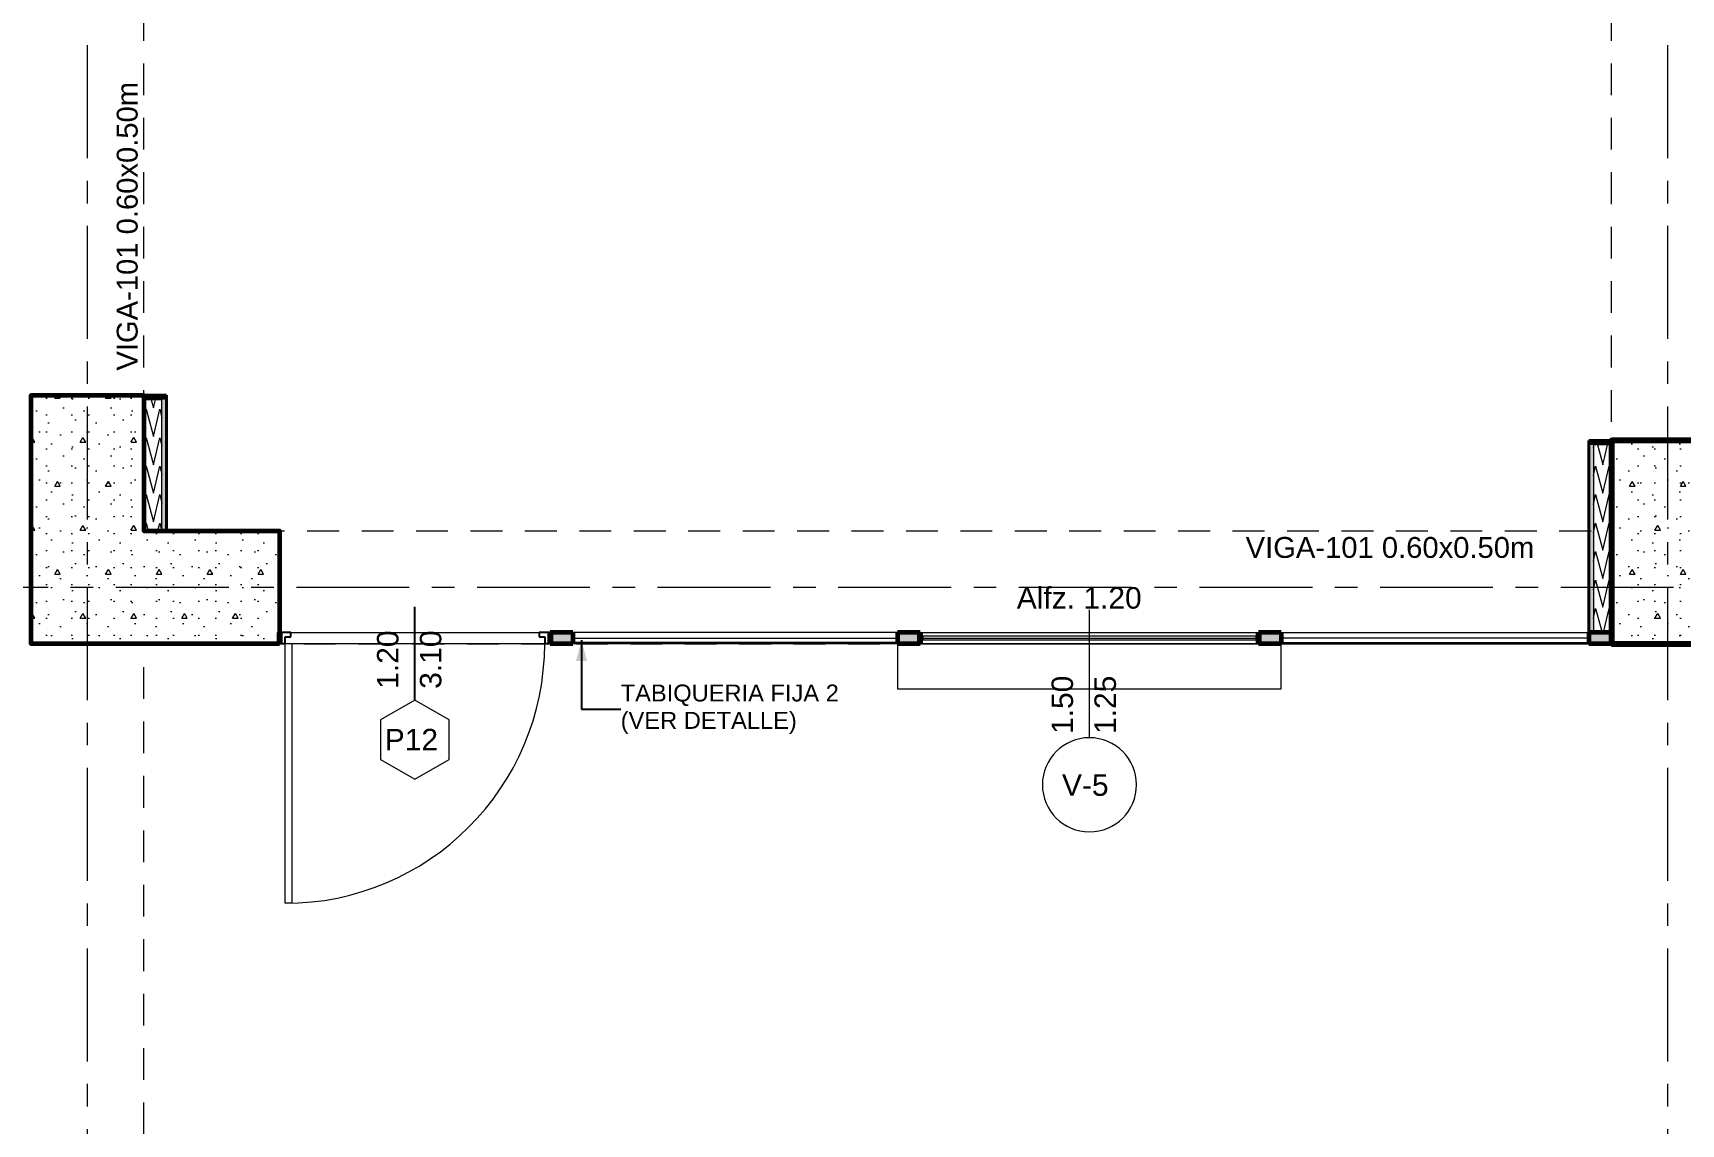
# Model space of a CAD drawing. Header units: inches. Extents: x -19 to 5698, y -728 to 92.
# Drawn here: x 208.08 to 215.38, y 27.57 to 32.4 of the extents above; entities that cross this region are included whole.
import ezdxf

# ---------------------------------------------------------------- set-up
doc = ezdxf.new("R2010")
doc.units = ezdxf.units.IN
doc.header["$MEASUREMENT"] = 0
doc.set_wipeout_variables(frame=1)
for name, pattern in [('Hidden Line', [0.195611, 0.141111, -0.0545]), ('Punto & Raya', [0.65, 0.5, -0.075, 0, -0.075]), ('Wipeout_Contour', [1, 0, -1])]:
    doc.linetypes.add(name, pattern=pattern)
doc.layers.get('0').update_dxf_attribs({"color": 61})
for name, color, linetype in [('02 _ ARQ _ ALB _ Ejes Generales', 251, 'Continuous'), ('02 _ ARQ _ ALB _ Muros Interiores', 7, 'Continuous'), ('02 _ ARQ _ ZON _ Espacio.3D', 7, 'Continuous'), ('08 _ STR _ EXT _ 06 Columnas', 7, 'Continuous'), ('08 _ STR _ EXT _ 09 Vigas', 251, 'Continuous'), ('Acabado - Muros', 7, 'Continuous'), ('Estructura - 04 MURO', 7, 'Continuous'), ('Interior - Mobiliario', 7, 'Continuous'), ('Notas - Etiquetas', 7, 'Continuous')]:
    doc.layers.add(name, color=color, linetype=linetype)
doc.styles.add('Estilo_Generado_4', font='swisse.ttf')
doc.dimstyles.new('Estilo_Generado__8', dxfattribs={"dimtxt": 0.18, "dimasz": 0.0912, "dimexe": 0.18, "dimexo": 0.0625, "dimgap": 0, "dimtad": 0, "dimtih": 1, "dimtoh": 1, "dimdec": 4, "dimzin": 0, "dimdsep": 46, "dimcen": 0.09, "dimadec": 0, "dimazin": 0, "dimtfac": 1, "dimtdec": 4, "dimtmove": 0, "dimatfit": 3, "dimldrblk": 'ARROWHEAD_5', "dimfxl": 1, "dimtolj": 1, "dimtzin": 0, "dimarcsym": 0})
pattern_1 = [(0, (185.00004, 1e-08), (0, 0.3897114), [0.024375, -0.200625]), (0, (185.11254, 0.19486), (0, 0.3897114), [0.024375, -0.200625]), (60, (185.00004, 1e-08), (-0.3375, 0.1948557), [0.024375, -0.200625]), (60, (185.22504, 1e-08), (-0.3375, 0.1948557), [0.024375, -0.200625]), (120, (185.0244, 1e-08), (0.3375, 0.1948557), [0.024375, -0.200625]), (120, (185.2494, 1e-08), (0.3375, 0.1948557), [0.024375, -0.200625]), (0, (185.00004, 0.0375), (0, 0.075), [0, -0.075, 0, -0.1125]), (45, (185.03754, 0.0375), (-0.05303301, 0.05303301), [0, -0.05625, 0, -0.09375])]

# ---------------------------------------------------------------- blocks, each defined once
blk = doc.blocks.new('*X139', base_point=(1608.118, 0))
at = {"layer": 'Estructura - 04 MURO', "color": 9, "linetype": 'Continuous', "lineweight": 5}
for p, q in [((1638.108, 30.5688), (1638.1101, 30.5779)), ((1638.1334, 30.5546), (1638.148, 30.5)), ((1638.152, 30.5), (1638.1588, 30.5292))]:
    blk.add_line(p, q, dxfattribs=at)
blk = doc.blocks.new('*X140', base_point=(1608.118, 0))
at = {"layer": 'Estructura - 04 MURO', "color": 9, "linetype": 'Continuous', "lineweight": 5}
for p, q in [((1638.1101, 30.5779), (1638.1106, 30.58)), ((1638.1266, 30.58), (1638.1334, 30.5546)), ((1638.1588, 30.5292), (1638.1706, 30.58)), ((1638.1866, 30.58), (1638.188, 30.5747))]:
    blk.add_line(p, q, dxfattribs=at)
blk = doc.blocks.new('*X141', base_point=(1608.118, 0))
at = {"layer": 'Estructura - 04 MURO', "color": 9, "linetype": 'Continuous', "lineweight": 5}
for p, q in [((1638.108, 30.4428), (1638.118, 30.4859)), ((1638.118, 30.4859), (1638.1502, 30.366)), ((1638.148, 30.5), (1638.1502, 30.492)), ((1638.1502, 30.492), (1638.152, 30.5)), ((1638.1502, 30.366), (1638.178, 30.4859)), ((1638.178, 30.4859), (1638.188, 30.4487)), ((1638.108, 30.3168), (1638.118, 30.3599)), ((1638.118, 30.3599), (1638.1502, 30.24)), ((1638.1502, 30.24), (1638.178, 30.3599)), ((1638.178, 30.3599), (1638.188, 30.3227)), ((1638.108, 30.1908), (1638.118, 30.2339)), ((1638.118, 30.2339), (1638.1502, 30.114)), ((1638.1502, 30.114), (1638.178, 30.2339)), ((1638.178, 30.2339), (1638.188, 30.1967)), ((1638.108, 30.0648), (1638.118, 30.1079)), ((1638.118, 30.1079), (1638.1502, 29.988)), ((1638.1502, 29.988), (1638.178, 30.1079)), ((1638.178, 30.1079), (1638.188, 30.0707)), ((1638.108, 29.9388), (1638.118, 29.9819)), ((1638.118, 29.9819), (1638.1502, 29.862)), ((1638.1502, 29.862), (1638.178, 29.9819)), ((1638.178, 29.9819), (1638.188, 29.9447)), ((1638.108, 29.8128), (1638.118, 29.8559)), ((1638.118, 29.8559), (1638.1464, 29.75)), ((1638.1534, 29.75), (1638.178, 29.8559)), ((1638.178, 29.8559), (1638.188, 29.8187))]:
    blk.add_line(p, q, dxfattribs=at)
blk = doc.blocks.new('*X142', base_point=(1608.118, 0))
at = {"layer": 'Estructura - 04 MURO', "color": 9, "linetype": 'Continuous', "lineweight": 5}
for p, q in [((1631.7493, 30.7001), (1631.758, 30.7379)), ((1631.758, 30.7379), (1631.768, 30.7007)), ((1631.6893, 30.7001), (1631.6896, 30.7017)), ((1631.7039, 30.716), (1631.7082, 30.7001))]:
    blk.add_line(p, q, dxfattribs=at)
blk = doc.blocks.new('*X143', base_point=(1608.118, 0))
at = {"layer": 'Estructura - 04 MURO', "color": 9, "linetype": 'Continuous', "lineweight": 5}
for p, q in [((1631.6896, 30.7017), (1631.698, 30.7379)), ((1631.698, 30.7379), (1631.7039, 30.716)), ((1631.7205, 30.7801), (1631.7302, 30.744)), ((1631.7302, 30.744), (1631.7386, 30.7801))]:
    blk.add_line(p, q, dxfattribs=at)
blk = doc.blocks.new('*X144', base_point=(1608.118, 0))
at = {"layer": 'Estructura - 04 MURO', "color": 9, "linetype": 'Continuous', "lineweight": 5}
for p, q in [((1631.688, 30.6948), (1631.6893, 30.7001)), ((1631.7082, 30.7001), (1631.7302, 30.618)), ((1631.7302, 30.618), (1631.7493, 30.7001)), ((1631.688, 30.5688), (1631.698, 30.6119)), ((1631.698, 30.6119), (1631.7302, 30.492)), ((1631.7302, 30.492), (1631.758, 30.6119)), ((1631.758, 30.6119), (1631.768, 30.5747)), ((1631.688, 30.4428), (1631.698, 30.4859)), ((1631.698, 30.4859), (1631.7302, 30.366)), ((1631.7302, 30.366), (1631.758, 30.4859)), ((1631.758, 30.4859), (1631.768, 30.4487)), ((1631.688, 30.3168), (1631.698, 30.3599)), ((1631.698, 30.3599), (1631.7302, 30.24)), ((1631.7302, 30.24), (1631.758, 30.3599)), ((1631.758, 30.3599), (1631.768, 30.3227)), ((1631.6902, 30.2), (1631.698, 30.2339)), ((1631.698, 30.2339), (1631.7071, 30.2)), ((1631.7502, 30.2), (1631.758, 30.2339)), ((1631.758, 30.2339), (1631.7671, 30.2))]:
    blk.add_line(p, q, dxfattribs=at)
blk = doc.blocks.new('ARROWHEAD_5')
at = {"linetype": 'Continuous', "lineweight": 0}
blk.add_hatch(color=0, dxfattribs=at).paths.add_polyline_path([(-1, 0.2679), (0, 0), (-1, -0.2679)])
at = {"color": 0, "linetype": 'Continuous', "lineweight": 0}
blk.add_line((0, 0), (-1, 0), dxfattribs=at)

msp = doc.modelspace()

# ---------------------------------------------------------------- hatches: boundary and pattern name
at = {"layer": '08 _ STR _ EXT _ 06 Columnas', "linetype": 'Continuous', "lineweight": 9}
h = msp.add_hatch(dxfattribs=at)
h.set_pattern_fill('HORMIGÓN_EN_MASA_0002', style=0, pattern_type=2)
h.set_pattern_definition(pattern_1)
h.paths.add_polyline_path([(209.17, 29.7), (209.17, 30.1999), (208.57, 30.2), (208.57, 30.8001), (208.07, 30.8002), (208.07, 29.7)])
h = msp.add_hatch(dxfattribs=at)
h.set_pattern_fill('HORMIGÓN_EN_MASA_0002', style=0, pattern_type=2)
h.set_pattern_definition(pattern_1)
h.paths.add_polyline_path([(215.07, 29.7), (215.57, 29.7), (215.57, 30.6), (215.07, 30.6)])
at = {"layer": 'Estructura - 04 MURO', "linetype": 'Continuous', "lineweight": 9}
for points in [[(208.65, 30.8001), (208.57, 30.8001), (208.57, 30.7801), (208.65, 30.7801)], [(208.65, 30.7801), (208.67, 30.7801), (208.67, 30.8001)], [(208.65, 30.7801), (208.67, 30.8001), (208.65, 30.8001)], [(208.65, 30.7801), (208.65, 30.2), (208.67, 30.2), (208.67, 30.7801)], [(214.97, 30.58), (214.99, 30.58), (214.97, 30.6)], [(214.99, 30.6), (214.97, 30.6), (214.99, 30.58)], [(214.99, 30.58), (215.07, 30.58), (215.07, 30.6), (214.99, 30.6)]]:
    msp.add_hatch(color=250, dxfattribs=at).paths.add_polyline_path(points)

# ---------------------------------------------------------------- linework, layer by layer
at = {"layer": '02 _ ARQ _ ALB _ Ejes Generales', "color": 251, "linetype": 'Punto & Raya', "lineweight": 13, "true_color": 0x636466}
for p, q in [((208.32, 3.05), (208.32, 44.9)), ((215.32, 3.05), (215.32, 44.9)), ((190.8454, 29.95), (239.57, 29.95))]:
    msp.add_line(p, q, dxfattribs=at)
at = {"layer": '02 _ ARQ _ ALB _ Muros Interiores', "color": 152, "linetype": 'Continuous', "lineweight": 25}
msp.add_line((209.77, 29.4501), (209.77, 29.8626), dxfattribs=at)
at = {"layer": '02 _ ARQ _ ALB _ Muros Interiores', "color": 165, "linetype": 'Continuous', "lineweight": 15}
for p, q in [((212.7579, 29.2835), (212.7579, 29.85)), ((212.0079, 29.75), (213.5079, 29.75)), ((212.0179, 29.735), (213.4979, 29.735)), ((212.0179, 29.725), (213.4979, 29.725)), ((213.4979, 29.715), (212.0179, 29.715)), ((209.195, 28.5501), (209.195, 29.7001)), ((209.195, 29.7001), (209.225, 29.7001)), ((209.225, 29.7001), (209.225, 28.5501)), ((212.0079, 29.7), (213.5079, 29.7)), ((209.225, 28.5501), (209.195, 28.5501))]:
    msp.add_line(p, q, dxfattribs=at)
at = {"layer": '02 _ ARQ _ ALB _ Muros Interiores', "color": 7, "linetype": 'Continuous', "lineweight": 80}
for p, q in [((209.17, 29.7501), (209.17, 29.7001)), ((209.17, 29.7501), (209.17, 29.7001)), ((209.17, 29.7501), (209.17, 29.7001)), ((210.37, 29.7501), (210.37, 29.7001)), ((210.37, 29.7501), (210.37, 29.7001)), ((210.37, 29.7501), (210.37, 29.7001)), ((212.0079, 29.735), (212.0079, 29.75)), ((212.0079, 29.735), (212.0079, 29.75)), ((212.0079, 29.715), (212.0079, 29.735)), ((212.0079, 29.715), (212.0079, 29.735)), ((212.0079, 29.715), (212.0079, 29.735)), ((212.0079, 29.7), (212.0079, 29.715)), ((212.0079, 29.7), (212.0079, 29.715)), ((213.5079, 29.735), (213.5079, 29.75)), ((213.5079, 29.735), (213.5079, 29.75)), ((213.5079, 29.715), (213.5079, 29.735)), ((213.5079, 29.715), (213.5079, 29.735)), ((213.5079, 29.715), (213.5079, 29.735)), ((213.5079, 29.7), (213.5079, 29.715)), ((213.5079, 29.7), (213.5079, 29.715))]:
    msp.add_line(p, q, dxfattribs=at)
at = {"layer": '02 _ ARQ _ ALB _ Muros Interiores', "color": 165, "linetype": 'Continuous', "lineweight": 25}
for p, q in [((209.17, 29.7501), (209.17, 29.7001)), ((209.22, 29.7501), (209.17, 29.7501)), ((209.195, 29.7001), (209.195, 29.7301)), ((209.195, 29.7301), (209.22, 29.7301)), ((209.22, 29.7301), (209.22, 29.7501)), ((210.32, 29.7501), (210.32, 29.7301)), ((210.37, 29.7501), (210.32, 29.7501)), ((210.32, 29.7301), (210.345, 29.7301)), ((210.345, 29.7301), (210.345, 29.7001)), ((210.37, 29.7001), (210.37, 29.7501)), ((212.0079, 29.735), (212.0179, 29.735)), ((212.0179, 29.715), (212.0079, 29.715)), ((212.0179, 29.735), (212.0179, 29.715)), ((213.4979, 29.715), (213.4979, 29.735)), ((213.4979, 29.735), (213.5079, 29.735)), ((213.5079, 29.715), (213.4979, 29.715)), ((209.17, 29.7001), (209.195, 29.7001)), ((210.345, 29.7001), (210.37, 29.7001))]:
    msp.add_line(p, q, dxfattribs=at)
at = {"layer": '02 _ ARQ _ ALB _ Muros Interiores', "color": 251, "linetype": 'Continuous', "lineweight": 13, "flags": 128}
msp.add_lwpolyline([(209.77, 29.1001), (209.9216, 29.1876), (209.9216, 29.3626), (209.77, 29.4501), (209.6185, 29.3626), (209.6185, 29.1876)], close=True, dxfattribs=at)
msp.add_lwpolyline([(212.5495, 29.075, 1), (212.9664, 29.075, 1)], format="xyb", close=True, dxfattribs=at)
at = {"layer": '02 _ ARQ _ ALB _ Muros Interiores', "color": 165, "linetype": 'Continuous', "lineweight": 15}
msp.add_arc((209.195, 29.7001), 1.15, 270, 0, dxfattribs=at)
at = {"layer": '02 _ ARQ _ ZON _ Espacio.3D', "color": 254, "linetype": 'Continuous', "lineweight": 0, "flags": 128}
for points in [[(208.07, 30.8001), (208.57, 30.8001), (208.57, 30.2), (209.17, 30.2), (209.17, 29.75), (215.07, 29.75), (215.07, 30.2), (215.07, 30.6), (215.57, 30.6), (215.57, 30.2), (215.57, 29.75), (222.07, 29.75), (222.07, 30.6), (222.57, 30.6), (222.57, 29.75), (228.47, 29.75), (228.47, 30.2), (229.07, 30.2), (229.07, 31), (229.57, 31)], [(205.07, 17.4), (229.57, 17.4), (229.57, 16.25), (230.77, 16.25), (230.77, 15.5372), (232.42, 15.5372), (232.42, 15.1499), (233.32, 15.1499), (233.3204, 17.1), (232.82, 17.1), (232.82, 19.05), (230.67, 19.05), (230.67, 20.35), (231.67, 20.35), (231.67, 22.25), (231.17, 22.25), (231.17, 22.7), (231.67, 22.7), (231.67, 24.4), (231.17, 24.4), (231.17, 24.85), (231.67, 24.85), (231.67, 29.7), (208.07, 29.7)]]:
    msp.add_lwpolyline(points, dxfattribs=at)
at = {"layer": '08 _ STR _ EXT _ 06 Columnas', "color": 7, "linetype": 'Continuous', "lineweight": 60, "flags": 128}
msp.add_lwpolyline([(209.17, 29.7), (208.07, 29.7), (208.07, 30.8002), (208.57, 30.8001), (208.57, 30.2), (209.17, 30.1999)], close=True, dxfattribs=at)
at = {"layer": '08 _ STR _ EXT _ 06 Columnas', "color": 7, "linetype": 'Continuous', "lineweight": 80, "flags": 128}
msp.add_lwpolyline([(215.07, 29.7), (215.57, 29.7), (215.57, 30.6), (215.07, 30.6)], close=True, dxfattribs=at)
at = {"layer": '08 _ STR _ EXT _ 09 Vigas', "color": 251, "linetype": 'Hidden Line', "lineweight": 13, "true_color": 0x636466}
for p, q in [((208.57, 30.2), (208.57, 39.4)), ((215.07, 30.2), (215.07, 39.4)), ((208.57, 30.2), (215.07, 30.2)), ((208.57, 17.4), (208.57, 29.7)), ((215.57, 29.7), (215.07, 29.7))]:
    msp.add_line(p, q, dxfattribs=at)
at = {"layer": 'Acabado - Muros', "color": 7, "linetype": 'Continuous', "lineweight": 60}
for p, q in [((210.37, 29.75), (210.37, 29.7)), ((212.0084, 29.75), (212.0084, 29.7)), ((213.5074, 29.75), (213.5074, 29.7)), ((215.07, 29.75), (215.07, 29.7))]:
    msp.add_line(p, q, dxfattribs=at)
at = {"layer": 'Estructura - 04 MURO', "color": 143, "linetype": 'Continuous', "lineweight": 5}
for p, q in [((208.65, 30.7801), (208.57, 30.7801)), ((208.65, 30.7001), (208.65, 30.7801)), ((208.65, 30.7001), (208.65, 30.7801)), ((208.65, 30.2), (208.65, 30.7001)), ((214.99, 30.58), (214.99, 30.5)), ((215.07, 30.58), (214.99, 30.58)), ((214.99, 30.58), (214.99, 30.5))]:
    msp.add_line(p, q, dxfattribs=at)
at = {"layer": 'Estructura - 04 MURO', "color": 7, "linetype": 'Continuous', "lineweight": 40, "flags": 128}
for points in [[(208.67, 30.8001), (208.57, 30.8001)], [(208.67, 30.8001), (208.67, 30.7801)], [(208.67, 30.2), (208.67, 30.7801)], [(214.97, 30.6), (214.97, 30.58)], [(215.07, 30.6), (214.97, 30.6)], [(208.67, 30.2), (208.65, 30.2)]]:
    msp.add_lwpolyline(points, dxfattribs=at)

# ---------------------------------------------------------------- block references
at = {"layer": 'Estructura - 04 MURO', "color": 7, "lineweight": 80}
for name in ['*X142', '*X143', '*X144', '*X139', '*X140']:
    msp.add_blockref(name, (185, 0), dxfattribs=at)

# ---------------------------------------------------------------- texts
at = {"layer": '02 _ ARQ _ ALB _ Muros Interiores', "color": 5, "lineweight": 25, "char_height": 0.095, "attachment_point": 7, "style": 'Estilo_Generado_4'}
for s, insert in [('\\A1;{\\pql;\\pt0;\\fSwis721 Ex BT|b0|i0|c0|p34;Alfz. 1.20\\fSwis721 Ex BT|b0|i0|c0|p34;\\A1{\\H.66x;\\S^  ;}\\fSwis721 Ex BT|b0|i0|c0|p34;\\fSwis721 Ex BT|b0|i0|c0|p34;}', (212.4361, 29.8275)), ('\\A1;{\\pql;\\pt0;\\fSwis721 Ex BT|b0|i0|c0|p34;P12\\fSwis721 Ex BT|b0|i0|c0|p34;\\fSwis721 Ex BT|b0|i0|c0|p34;\\fSwis721 Ex BT|b0|i0|c0|p34;}', (209.6367, 29.2276)), ('\\A1;{\\pql;\\pt0;\\fSwis721 Ex BT|b0|i0|c0|p34;V-5\\fSwis721 Ex BT|b0|i0|c0|p34;\\fSwis721 Ex BT|b0|i0|c0|p34;\\fSwis721 Ex BT|b0|i0|c0|p34;}', (212.6363, 29.025))]:
    msp.add_mtext(s, dxfattribs=dict(at, insert=insert))
at = {"layer": '02 _ ARQ _ ALB _ Muros Interiores', "color": 5, "lineweight": 25, "char_height": 0.095, "attachment_point": 7, "rotation": 90, "style": 'Estilo_Generado_4'}
for s, insert in [('\\A1;{\\pql;\\pt0;\\fSwis721 Ex BT|b0|i0|c0|p34;1.20\\fSwis721 Ex BT|b0|i0|c0|p34;\\A1{\\H.66x;\\S^  ;}\\fSwis721 Ex BT|b0|i0|c0|p34;\\fSwis721 Ex BT|b0|i0|c0|p34;}', (209.725, 29.5001)), ('\\A1;{\\pql;\\pt0;\\fSwis721 Ex BT|b0|i0|c0|p34;3.10\\fSwis721 Ex BT|b0|i0|c0|p34;\\A1{\\H.66x;\\S^  ;}\\fSwis721 Ex BT|b0|i0|c0|p34;\\fSwis721 Ex BT|b0|i0|c0|p34;}', (209.915, 29.5001)), ('\\A1;{\\pql;\\pt0;\\fSwis721 Ex BT|b0|i0|c0|p34;1.50\\fSwis721 Ex BT|b0|i0|c0|p34;\\A1{\\H.66x;\\S^  ;}\\fSwis721 Ex BT|b0|i0|c0|p34;\\fSwis721 Ex BT|b0|i0|c0|p34;}', (212.7129, 29.3)), ('\\A1;{\\pql;\\pt0;\\fSwis721 Ex BT|b0|i0|c0|p34;1.25\\fSwis721 Ex BT|b0|i0|c0|p34;\\A1{\\H.66x;\\S^  ;}\\fSwis721 Ex BT|b0|i0|c0|p34;\\fSwis721 Ex BT|b0|i0|c0|p34;}', (212.9029, 29.3))]:
    msp.add_mtext(s, dxfattribs=dict(at, insert=insert))
at = {"layer": 'Notas - Etiquetas', "color": 171, "linetype": 'Continuous', "lineweight": 13, "insert": (208.5434, 30.9093), "char_height": 0.0925, "attachment_point": 7, "rotation": 90, "style": 'Estilo_Generado_4'}
msp.add_mtext('\\A1;{\\pql;\\fSwis721 Ex BT|b0|i0|c0|p34;VIGA-101\\fSwis721 Ex BT|b0|i0|c0|p34; \\fSwis721 Ex BT|b0|i0|c0|p34;0.60\\fSwis721 Ex BT|b0|i0|c0|p34;x\\fSwis721 Ex BT|b0|i0|c0|p34;0.50\\fSwis721 Ex BT|b0|i0|c0|p34;m}', dxfattribs=at)
at = {"layer": 'Notas - Etiquetas', "color": 171, "linetype": 'Continuous', "lineweight": 13, "insert": (213.4499, 30.1724), "char_height": 0.0925, "attachment_point": 1, "style": 'Estilo_Generado_4'}
msp.add_mtext('\\A1;{\\pql;\\fSwis721 Ex BT|b0|i0|c0|p34;VIGA-101\\fSwis721 Ex BT|b0|i0|c0|p34; \\fSwis721 Ex BT|b0|i0|c0|p34;0.60\\fSwis721 Ex BT|b0|i0|c0|p34;x\\fSwis721 Ex BT|b0|i0|c0|p34;0.50\\fSwis721 Ex BT|b0|i0|c0|p34;m}', dxfattribs=at)
at = {"layer": 'Notas - Etiquetas', "color": 171, "linetype": 'Continuous', "lineweight": 13, "insert": (210.6817, 29.4096), "char_height": 0.075, "width": 0.980129, "attachment_point": 4, "line_spacing_factor": 0.969465, "style": 'Estilo_Generado_4'}
msp.add_mtext('\\A1;{\\pql;\\fSwis721 Ex BT|b0|i0|c0|p34;TABIQUERIA FIJA 2 (VER DETALLE)\\fSwis721 Ex BT|b0|i0|c0|p34; }', dxfattribs=at)

# ---------------------------------------------------------------- next in the draw order: wipeouts: each hides what was drawn before it
at = {"color": 254, "linetype": 'Wipeout_Contour', "lineweight": 0, "ltscale": 6538.310413}
msp.add_wipeout([(210.47, 29.7), (211.9084, 29.7), (211.9084, 29.75), (210.47, 29.75)], dxfattribs=at).dxf.layer = 'Acabado - Muros'
at = {"color": 254, "linetype": 'Wipeout_Contour', "lineweight": 0, "ltscale": 6550.706361}
msp.add_wipeout([(214.97, 29.7), (214.97, 29.75), (213.6074, 29.75), (213.6074, 29.7)], dxfattribs=at).dxf.layer = 'Acabado - Muros'

# ---------------------------------------------------------------- next in the draw order: linework, layer by layer
at = {"layer": 'Acabado - Muros', "color": 251, "linetype": 'Continuous', "lineweight": 13, "flags": 128}
for points in [[(211.9084, 29.75), (210.47, 29.75)], [(213.6074, 29.75), (214.97, 29.75)], [(211.9084, 29.7), (210.47, 29.7)], [(213.6074, 29.7), (214.97, 29.7)]]:
    msp.add_lwpolyline(points, dxfattribs=at)

# ---------------------------------------------------------------- next in the draw order: wipeouts: each hides what was drawn before it
at = {"color": 254, "linetype": 'Wipeout_Contour', "lineweight": 0, "ltscale": 6538.309685}
msp.add_wipeout([(210.47, 29.705), (211.9084, 29.705), (211.9084, 29.725), (210.47, 29.725)], dxfattribs=at).dxf.layer = 'Acabado - Muros'
at = {"color": 254, "linetype": 'Wipeout_Contour', "lineweight": 0, "ltscale": 6550.705636}
msp.add_wipeout([(214.97, 29.705), (214.97, 29.725), (213.6074, 29.725), (213.6074, 29.705)], dxfattribs=at).dxf.layer = 'Acabado - Muros'

# ---------------------------------------------------------------- next in the draw order: hatches: boundary and pattern name
at = {"layer": 'Acabado - Muros', "linetype": 'Continuous', "lineweight": 0}
for points in [[(210.47, 29.7), (210.47, 29.75), (210.37, 29.75), (210.37, 29.7)], [(211.9084, 29.7), (212.0084, 29.7), (212.0084, 29.75), (211.9084, 29.75)], [(213.6074, 29.7), (213.6074, 29.75), (213.5074, 29.75), (213.5074, 29.7)], [(214.97, 29.7), (215.07, 29.7), (215.07, 29.75), (214.97, 29.75)]]:
    msp.add_hatch(color=254, dxfattribs=at).paths.add_polyline_path(points)
at = {"layer": 'Estructura - 04 MURO', "linetype": 'Continuous', "lineweight": 9}
msp.add_hatch(color=250, dxfattribs=at).paths.add_polyline_path([(214.97, 29.75), (214.99, 29.75), (214.99, 30.58), (214.97, 30.58)])

# ---------------------------------------------------------------- next in the draw order: linework, layer by layer
at = {"layer": '08 _ STR _ EXT _ 09 Vigas', "color": 251, "linetype": 'Hidden Line', "lineweight": 13, "true_color": 0x636466}
msp.add_line((194.57, 29.7), (215.07, 29.7), dxfattribs=at)
at = {"layer": 'Acabado - Muros', "color": 7, "linetype": 'Continuous', "lineweight": 60}
for p, q in [((210.47, 29.75), (210.37, 29.75)), ((210.47, 29.75), (210.47, 29.7)), ((211.9084, 29.75), (211.9084, 29.7)), ((212.0084, 29.75), (211.9084, 29.75)), ((213.6074, 29.75), (213.5074, 29.75)), ((213.6074, 29.75), (213.6074, 29.7)), ((214.97, 29.75), (214.97, 29.7)), ((215.07, 29.75), (214.97, 29.75)), ((210.47, 29.7), (210.37, 29.7)), ((212.0084, 29.7), (211.9084, 29.7)), ((213.6074, 29.7), (213.5074, 29.7)), ((215.07, 29.7), (214.97, 29.7))]:
    msp.add_line(p, q, dxfattribs=at)
at = {"layer": 'Acabado - Muros', "color": 7, "linetype": 'Continuous', "lineweight": 13, "flags": 128}
for points in [[(210.47, 29.705), (210.47, 29.725), (211.9084, 29.725), (211.9084, 29.705)], [(214.97, 29.705), (214.97, 29.725), (213.6074, 29.725), (213.6074, 29.705)]]:
    msp.add_lwpolyline(points, close=True, dxfattribs=at)
at = {"layer": 'Estructura - 04 MURO', "color": 143, "linetype": 'Continuous', "lineweight": 5}
msp.add_line((214.99, 30.5), (214.99, 29.75), dxfattribs=at)
at = {"layer": 'Estructura - 04 MURO', "color": 7, "linetype": 'Continuous', "lineweight": 40, "flags": 128}
for points in [[(214.97, 30.58), (214.97, 29.75)], [(214.97, 29.75), (214.99, 29.75)]]:
    msp.add_lwpolyline(points, dxfattribs=at)
at = {"layer": 'Estructura - 04 MURO', "color": 143, "linetype": 'Continuous', "lineweight": 5, "flags": 128}
msp.add_lwpolyline([(214.99, 29.75), (215.07, 29.75)], dxfattribs=at)
at = {"layer": 'Interior - Mobiliario', "color": 175, "linetype": 'Continuous', "lineweight": 13, "flags": 128}
msp.add_lwpolyline([(211.9084, 29.5), (213.6074, 29.5), (213.6074, 29.7), (211.9084, 29.7)], close=True, dxfattribs=at)

# ---------------------------------------------------------------- next in the draw order: block references
at = {"layer": 'Estructura - 04 MURO', "color": 7, "lineweight": 80}
msp.add_blockref('*X141', (185, 0), dxfattribs=at)

# ---------------------------------------------------------------- next in the draw order: leaders
at = {"layer": 'Notas - Etiquetas', "color": 144, "linetype": 'Continuous', "lineweight": 13, "annotation_type": 0, "has_hookline": 1}
for points, hookline_direction, text_width in [([(210.5081, 29.715), (210.5081, 29.4096), (210.6817, 29.4096)], 0, 0.965), ([(218.82, 29.715), (218.82, 29.4581), (216.6891, 29.4581)], 1, 1.9482)]:
    msp.add_leader(points, dimstyle='Estilo_Generado__8', dxfattribs=dict(at, hookline_direction=hookline_direction, text_width=text_width))

doc.saveas('drawing.dxf')
